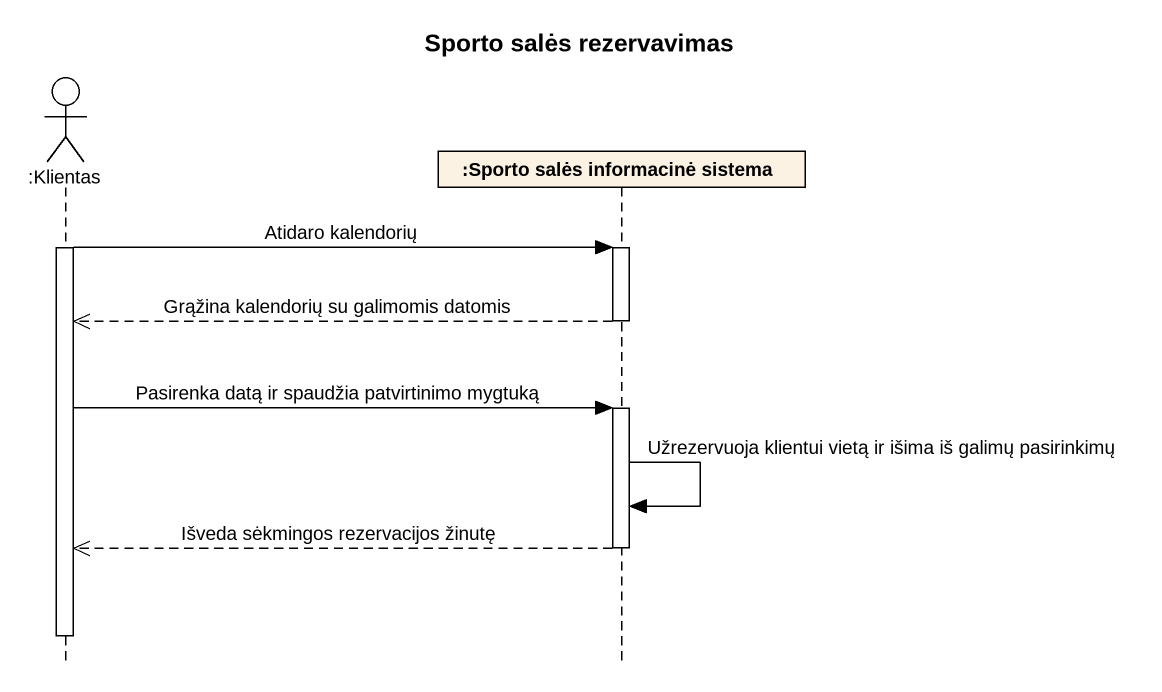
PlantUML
@startuml
title Sporto salės rezervavimas
hide footbox
actor ":Klientas" as Klientas
participant ":Sporto salės informacinė sistema" as Sporto_salės_informacinė

activate Klientas
Klientas -> Sporto_salės_informacinė : Atidaro kalendorių
activate Sporto_salės_informacinė
Sporto_salės_informacinė -->> Klientas : Grąžina kalendorių su galimomis datomis
deactivate Sporto_salės_informacinė
Klientas -> Sporto_salės_informacinė : Pasirenka datą ir spaudžia patvirtinimo mygtuką
activate Sporto_salės_informacinė
Sporto_salės_informacinė -> Sporto_salės_informacinė : Užrezervuoja klientui vietą ir išima iš galimų pasirinkimų
Sporto_salės_informacinė -->> Klientas : Išveda sėkmingos rezervacijos žinutę
deactivate Sporto_salės_informacinė
deactivate Klientas
@enduml
